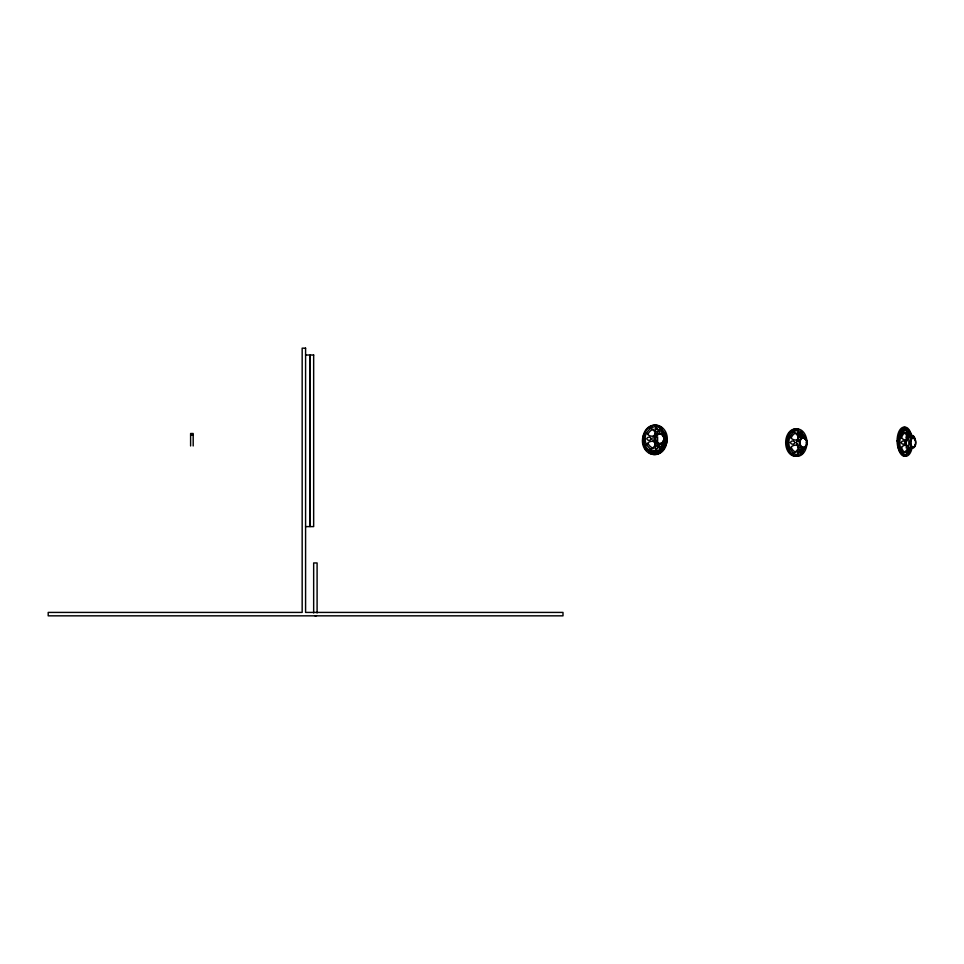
<?xml version="1.0" encoding="UTF-8"?>
<svg xmlns="http://www.w3.org/2000/svg" width="964" height="964" viewBox="0 0 964 964"><rect width="100%" height="100%" fill="white"/><g stroke="black" fill="none" stroke-linecap="round" stroke-linejoin="round"><path stroke-width="1.45" d="M786.901 442.464C788.118 441.235 786.805 444.488 787.166 442.078M911.137 447.971L908.799 452.972A11.99 5.989 -90 0 1 902.81 452.972L900.617 448.585A11.99 5.989 -90 0 1 900.617 436.596L902.81 432.209A11.99 5.989 -90 0 1 908.799 432.209L911.137 437.198M795.686 455.55L794.926 455.43M906.943 441.175A5.447 2.723 -90 0 1 907.22 439.861L908.209 437.873A5.447 2.723 -90 0 1 909.57 437.138M804.735 446.886A6.17 1.374 -77.3 0 1 804.651 448.585L801.542 452.972A11.99 8.471 -90 0 1 793.071 452.972L789.974 448.585A11.99 8.471 -90 0 1 789.974 436.596L793.071 432.209A11.99 8.471 90 0 1 801.542 432.209L804.651 436.596A11.99 8.471 -90 0 1 805.494 439.488M801.385 447.85A5.447 3.856 -90 0 1 798.469 447.308L797.059 445.308A5.447 3.856 -90 0 1 797.059 439.861L798.469 437.873A5.447 3.856 -90 0 1 800.385 437.138M794.987 429.51L795.589 429.402M795.951 429.51L796.662 429.51M904.425 429.402L904.69 430.306M898.062 442.139L898.074 443.079M655.122 425.546C655.098 427.679 656.846 424.666 654.46 425.558M646.495 432.752L650.29 428.365A11.99 10.375 -90 0 1 660.677 428.365L664.473 432.752A11.99 10.375 -90 0 1 664.473 444.741L660.677 449.128A11.99 10.375 -90 0 1 650.29 449.128L646.495 444.741A11.99 10.375 -90 0 1 646.495 432.752A6.17 6.025 -8.4 0 0 653.58 436.017A5.447 4.724 -90 0 0 653.58 441.464L655.303 443.464M653.58 436.017L655.303 434.029A5.447 4.724 -90 0 1 657.665 433.294M665.666 438.283L666.365 438.765L665.654 439.223M806.35 443.151L806.362 442.054M305.588 355.017L309.878 355.017L309.878 526.609L305.588 526.609M190.607 435.222L193.186 435.222M655.038 435.222L657.605 435.222L657.605 433.499L655.038 433.499L655.038 435.945M798.264 437.114L800.843 437.114M643.434 440.488L642.651 440.753L643.337 441.03M904.69 454.888L904.353 455.55M908.209 447.308L907.22 445.308M908.847 437.752L908.847 448.308M906.281 437.752L906.281 448.127M800.843 437.307L800.843 435.403L798.264 435.403L798.264 441.102M798.264 445.175L798.264 447.682M657.605 436.788L657.605 445.971M655.038 437.909L655.038 445.971M317.096 612.959L317.096 562.952L313.662 562.952L313.662 612.959M193.186 445.971L193.186 433.499L190.607 433.499L190.607 445.971M316.457 615.61A1.711 1.711 0 0 1 314.746 615.61M655.894 441.199A4.904 4.242 -90 0 1 658.834 433.921A4.904 4.242 -90 0 1 663.75 439.596A4.904 4.242 -90 0 1 657.448 442.982M655.484 428.956A9.785 8.471 -90 0 1 663.678 436.21M663.678 441.283A9.785 8.471 -90 0 1 659.725 447.224M657.677 448.2A9.785 8.471 -90 0 1 655.484 448.537M653.291 448.2A9.785 8.471 -90 0 1 648.145 443.645M648.145 433.848A9.785 8.471 -90 0 1 653.291 429.293M654.303 436.596A4.41 3.82 -90 0 1 654.918 435.68M658.882 433.487A5.447 4.724 -90 0 1 660.027 434.029A6.17 3.772 49.3 0 1 660.677 428.365M658.882 444.006A5.447 4.724 -90 0 1 656.448 444.006M646.495 444.741A6.17 6.025 8.4 0 1 653.58 441.464M650.29 428.365A6.17 5.085 24 0 1 655.303 434.029M655.11 444.681A6.17 5.085 -24 0 1 650.29 449.128M660.677 449.128A6.17 3.772 -49.3 0 1 659.738 444.067M662.774 441.307A6.17 2.844 -76.1 0 1 664.473 444.741M664.473 432.752A6.17 2.844 76.1 0 1 662.774 436.186M665.015 445.597A13.641 11.821 -90 0 1 648.29 450.176A13.641 11.821 -90 0 1 645.302 430.619A13.641 11.821 -90 0 1 662.376 428.317M659.991 428.365A11.99 10.375 -90 0 1 663.798 432.752M664.208 433.68A11.99 10.375 -90 0 1 664.835 435.644M664.835 441.849A11.99 10.375 -90 0 1 664.208 443.814M663.798 444.741A11.99 10.375 -90 0 1 659.991 449.128M656.303 445.946A2.422 1.832 -32.5 0 0 655.942 449.369A2.422 1.651 -40.8 0 0 657.942 447.392A2.422 1.651 -40.8 0 0 657.207 445.549A2.422 1.832 -32.5 0 0 656.749 445.705M663.798 437.162A2.422 1.072 85.3 0 1 665.136 438.741A2.422 1.072 -85.3 0 1 663.798 440.319M806.085 445.043A4.904 3.458 -90 0 1 800.855 446.344A4.904 3.458 -90 0 1 800.855 438.837A4.904 3.458 -90 0 1 806.085 440.138M806.434 441.319A4.904 3.458 -90 0 1 806.434 443.85M797.312 432.8A9.785 6.917 -90 0 1 803.301 437.692M803.301 447.477A9.785 6.917 -90 0 1 797.312 452.381M795.517 452.044A9.785 6.917 -90 0 1 791.311 447.477M791.311 437.692A9.785 6.917 -90 0 1 795.517 433.137M797.059 439.861A6.17 5.868 46.1 0 1 789.974 436.596M798.794 446.465A4.41 3.121 -90 0 1 798.144 445.766M797.65 444.85A4.41 3.121 -90 0 1 797.336 443.789M797.336 441.5A4.41 3.121 -90 0 1 797.65 440.44M789.974 448.585A6.17 5.868 -46.1 0 1 797.059 445.308M798.469 447.308A6.17 4.543 -40.2 0 1 793.071 452.972M793.071 432.209A6.17 4.543 40.2 0 1 798.469 437.873M801.542 452.972A6.17 2.687 -55.1 0 1 801.976 447.911M804.651 436.596A6.17 1.374 77.3 0 1 804.663 439.15M801.976 437.258A6.17 2.687 55.1 0 1 801.542 432.209M800.578 432.209A11.99 8.471 -90 0 1 803.687 436.596M803.687 448.585A11.99 8.471 -90 0 1 802.337 451.068M915.005 445.043A4.904 2.446 -90 0 1 911.305 446.344A4.904 2.446 -90 0 1 911.305 438.837A4.904 2.446 -90 0 1 915.005 440.138M901.569 437.692A9.785 4.892 -90 0 1 909.257 435.668M909.257 449.513A9.785 4.892 -90 0 1 905.799 452.381M904.533 452.044A9.785 4.892 -90 0 1 901.569 447.477M907.22 439.861A6.17 5.314 65.1 0 1 900.617 436.596M912.197 447.284A13.641 6.82 -90 0 1 902.039 454.02A13.641 6.82 -90 0 1 901.111 432.691A13.641 6.82 -90 0 1 911.703 435.788M902.81 432.209A6.17 3.699 49.9 0 1 907.353 436.053M907.98 437.258A6.17 3.699 49.9 0 1 908.209 437.873M900.617 448.585A6.17 5.314 -65.1 0 1 906.618 445.175M907.98 447.911A6.17 3.699 -49.9 0 1 902.81 452.972M908.799 452.972A6.17 1.422 -58 0 1 910.57 447.911M910.57 437.258A6.17 1.422 58 0 1 908.799 432.209M906.377 455.791A13.641 6.82 -90 0 1 897.785 442.609A13.641 6.82 -90 0 1 906.377 429.438M910.281 447.85A5.447 2.723 -90 0 1 908.871 447.85M907.618 432.209A11.99 5.989 -90 0 1 908.859 434.113M908.859 451.068A11.99 5.989 -90 0 1 907.618 452.972M666.714 440.897A13.641 11.821 -90 0 1 648.989 452.719M646.543 450.55A13.641 11.821 -90 0 1 644.663 447.718M643.482 444.428A13.641 11.821 -90 0 1 643.084 440.897M643.133 439.717A13.641 11.821 -90 0 1 643.482 437.367M654.881 452.863A11.99 10.375 -90 0 1 652.194 452.453M651.013 450.754A6.17 5.085 -24 0 1 649.688 451.248M661.533 449.344A11.99 10.375 -90 0 1 659.388 451.248M656.882 452.453A11.99 10.375 -90 0 1 643.856 441.91M665.642 444.428A13.641 11.821 -90 0 1 649.7 453.502A13.641 11.821 -90 0 1 643.988 434.077M793.794 455.791A13.641 9.652 90 0 0 798.782 455.791A13.641 9.652 -90 0 1 786.672 442.609A13.641 9.652 -90 0 1 798.819 429.438A13.641 9.652 90 0 0 793.794 429.438M789.468 432.969A13.641 9.652 90 0 1 791.468 430.8M797.818 455.791A13.641 9.652 -90 0 1 785.672 442.609A13.641 9.652 -90 0 1 797.818 429.438M789.311 451.068A11.99 8.471 -90 0 1 791.07 432.209M912.016 436.077A4.904 2.446 -90 0 1 915.017 439.536M913.402 436.559A4.904 2.446 -90 0 1 914.547 439.536M911.546 436.077A4.904 2.446 -90 0 1 912.812 436.077M911.474 435.547A5.447 2.723 -90 0 1 914.812 439.391M903.352 427.654A13.641 6.82 -90 0 1 911.703 437.294M902.099 430.426A11.99 5.989 -90 0 1 903.545 429.221M900.521 452.646A13.641 6.82 -90 0 1 898.026 434.005A13.641 6.82 -90 0 1 907.341 429.016M897.93 440.801A11.99 5.989 -90 0 1 905.473 429.221M897.255 440.681L897.592 441.343L897.255 440.681M899.123 442.464L899.46 443.127L899.123 442.464M905.533 429.655L905.871 430.306L905.558 429.522M903.666 427.847L903.991 428.534L903.666 427.847M905.533 455.273L905.859 455.948L905.533 455.273M785.877 442.464C786.275 444.452 787.118 441.102 785.877 442.464M796.927 429.655L797.493 430.257L796.963 429.522M787.865 442.464C788.251 444.452 789.118 441.09 787.865 442.464M643.241 438.62L644.109 439.018L643.241 438.62M643.916 438.62L644.783 439.018L643.916 438.62M653.749 453.574L654.616 453.972L653.749 453.574M654.436 453.574L655.303 453.972L654.436 453.574M796.722 455.43L795.89 455.43L796.65 455.55M796.927 455.273C797.288 457.273 798.18 453.923 796.927 455.273M654.339 451.429L655.195 451.851L654.339 451.429M655.026 451.429L655.881 451.851L655.026 451.429M666.124 438.608L666.98 439.042L666.124 438.608M305.588 348.161L302.166 348.161L302.166 612.417L48.2 612.417L48.2 615.839L562.988 615.839L562.988 612.417L305.588 612.417L305.588 348.161M313.662 355.017L310.227 355.017L310.227 526.609L313.662 526.609L313.662 355.017M908.847 435.849L906.281 435.849L906.281 437.56L908.847 437.56L908.847 435.849M662.846 442.211A4.904 4.242 -90 0 0 660.942 434.017A4.904 4.242 -90 0 0 655.749 440.018A4.904 4.242 -90 0 0 662.846 442.211M662.907 442.597A5.447 4.724 -90 0 0 660.798 433.487A5.447 4.724 -90 0 0 655.014 440.15A5.447 4.724 -90 0 0 662.907 442.597M645.229 431.944A13.641 11.821 90 0 0 655.46 452.417A13.641 11.821 90 0 0 665.702 431.944A13.641 11.821 90 0 0 645.229 431.944M651.315 438.741A2.422 2.41 -41.4 0 0 646.736 438.741A2.422 2.41 41.4 0 0 651.315 438.741M655.942 428.124A2.422 1.832 32.5 0 0 657.207 431.932A2.422 1.651 40.8 0 0 657.942 430.089A2.422 1.651 40.8 0 0 655.942 428.124M806.47 445.043A4.904 3.458 -90 0 0 803.47 437.692A4.904 3.458 -90 0 0 800.469 445.043A4.904 3.458 -90 0 0 806.47 445.043M805.808 446.44A5.447 3.856 -90 0 0 804.084 437.331A5.447 3.856 -90 0 0 799.361 443.994A5.447 3.856 -90 0 0 805.808 446.44M799.927 451.236A2.422 1.301 -49.1 0 0 799.746 449.393A2.422 1.554 -44.1 0 0 797.626 451.236A2.422 1.554 -44.1 0 0 797.951 453.213A2.422 1.301 -49.1 0 0 799.927 451.236M788.938 435.788A13.641 9.652 90 0 0 797.288 456.261A13.641 9.652 90 0 0 805.651 435.788A13.641 9.652 90 0 0 788.938 435.788M801.156 454.43A13.641 9.652 -90 0 0 803.145 452.261A13.641 9.652 90 0 1 801.108 454.43M794.939 442.584A2.422 2.374 69.6 0 0 790.432 442.584A2.422 2.374 -69.6 0 0 794.939 442.584M797.626 433.933A2.422 1.554 44.1 0 0 799.746 435.776A2.422 1.301 49.1 0 0 799.927 433.933A2.422 1.301 49.1 0 0 797.951 431.956A2.422 1.554 44.1 0 0 797.626 433.933M915.475 445.043A4.904 2.446 -90 0 0 913.354 437.692A4.904 2.446 -90 0 0 911.233 445.043A4.904 2.446 -90 0 0 915.475 445.043M914.8 446.44A5.447 2.723 -90 0 0 913.583 437.331A5.447 2.723 -90 0 0 910.245 443.994A5.447 2.723 -90 0 0 914.8 446.44M908.413 451.236A2.422 0.856 -53.8 0 0 908.787 449.393A2.422 1.157 -51 0 0 906.787 451.236A2.422 1.157 -51 0 0 906.582 453.213A2.422 0.856 -53.8 0 0 908.413 451.236M905.389 442.584A2.422 2.169 80.6 0 0 901.268 442.584A2.422 2.169 -80.6 0 0 905.389 442.584M906.787 433.933A2.422 1.157 51 0 0 908.787 435.776A2.422 0.856 53.8 0 0 908.413 433.933A2.422 0.856 53.8 0 0 906.582 431.956A2.422 1.157 51 0 0 906.787 433.933"/></g></svg>
